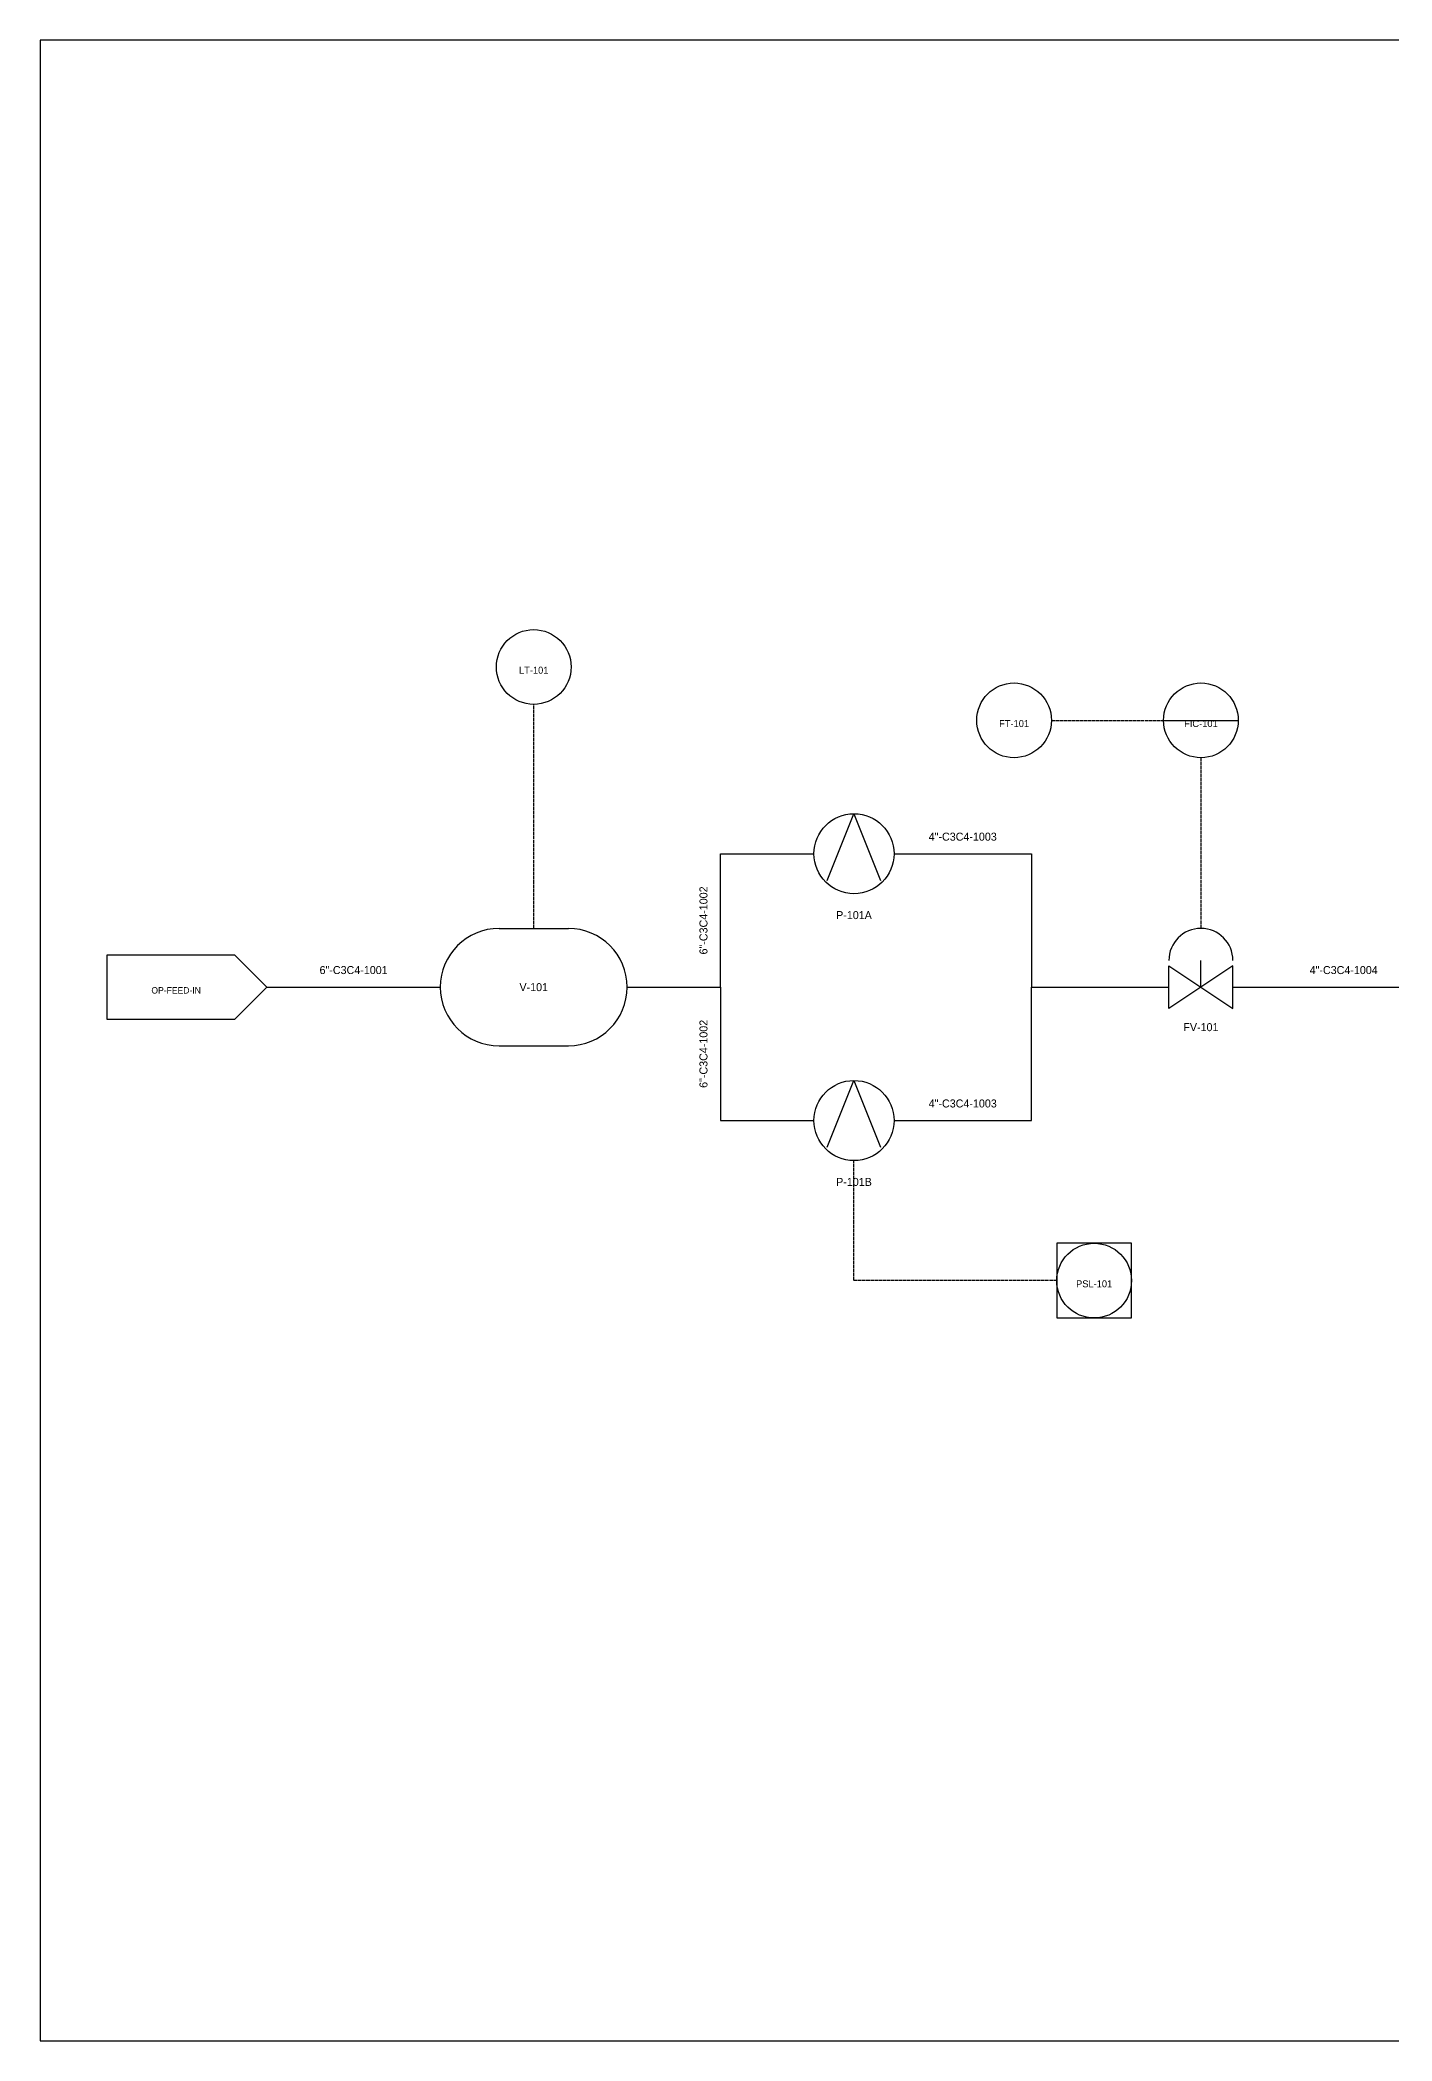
# Model space of a CAD drawing. Header units: metres. Extents: x 5 to 995, y 5 to 755.
# Drawn here: x 5 to 512, y 5 to 755 of the extents above; entities that cross this region are included whole.
import ezdxf
from ezdxf.enums import TextEntityAlignment as Align

# ---------------------------------------------------------------- set-up
doc = ezdxf.new("R2010")
doc.units = ezdxf.units.M
doc.linetypes.add('DASHED', pattern=[1.524, 1.27, -0.254])
for name, color, linetype in [('FRAME', 8, 'Continuous'), ('IMPULSE', 4, 'DASHED'), ('LINENUM', 7, 'Continuous'), ('PROCESS', 7, 'Continuous'), ('SIGNAL', 5, 'DASHED'), ('SYMBOLS', 7, 'Continuous')]:
    doc.layers.add(name, color=color, linetype=linetype)

# ---------------------------------------------------------------- blocks, each defined once
blk = doc.blocks.new('OFFPAGE')
at = {"layer": 'SYMBOLS'}
blk.add_lwpolyline([(-30, -12), (18, -12), (30, 0), (18, 12), (-30, 12)], close=True, dxfattribs=at)
blk.add_attdef('TAG', text='', height=2.4, dxfattribs=at).set_placement((-4, -1.2), align=Align.MIDDLE_CENTER)
at = {"layer": 'SYMBOLS', "flags": 1}
blk.add_attdef('DESC', text='', height=3, dxfattribs=at).set_placement((0, 0), align=Align.MIDDLE_CENTER)
blk = doc.blocks.new('VESSEL')
at = {"layer": 'SYMBOLS'}
for p, q in [((-13, 22), (13, 22)), ((-13, -22), (13, -22))]:
    blk.add_line(p, q, dxfattribs=at)
for centre, start, end in [((-13, 0), 90, 270), ((13, 0), 270, 90)]:
    blk.add_arc(centre, 22, start, end, dxfattribs=at)
at = {"layer": 'SYMBOLS', "flags": 1}
blk.add_attdef('DESC', text='', height=3, dxfattribs=at).set_placement((0, 0), align=Align.MIDDLE_CENTER)
at = {"layer": 'SYMBOLS'}
blk.add_attdef('TAG', text='', height=3, dxfattribs=at).set_placement((0, 0), align=Align.MIDDLE_CENTER)
blk = doc.blocks.new('PUMP')
at = {"layer": 'SYMBOLS'}
blk.add_lwpolyline([(-10, -10), (0, 15), (10, -10)], dxfattribs=at)
blk.add_circle((0, 0), 15, dxfattribs=at)
at = {"layer": 'SYMBOLS', "flags": 1}
blk.add_attdef('DESC', text='', height=3, dxfattribs=at).set_placement((0, 0), align=Align.MIDDLE_CENTER)
at = {"layer": 'SYMBOLS'}
blk.add_attdef('TAG', text='', height=3, dxfattribs=at).set_placement((0, -23), align=Align.MIDDLE_CENTER)
blk = doc.blocks.new('INSTR_XMTR')
at = {"layer": 'SYMBOLS'}
blk.add_circle((0, 0), 14, dxfattribs=at)
at = {"layer": 'SYMBOLS', "flags": 1}
blk.add_attdef('DESC', text='', height=3, dxfattribs=at).set_placement((0, 0), align=Align.MIDDLE_CENTER)
at = {"layer": 'SYMBOLS'}
blk.add_attdef('TAG', text='', height=2.6, dxfattribs=at).set_placement((0, -1.2), align=Align.MIDDLE_CENTER)
blk = doc.blocks.new('INSTR_CTRL')
at = {"layer": 'SYMBOLS'}
blk.add_line((-14, 0), (14, 0), dxfattribs=at)
blk.add_circle((0, 0), 14, dxfattribs=at)
at = {"layer": 'SYMBOLS', "flags": 1}
blk.add_attdef('DESC', text='', height=3, dxfattribs=at).set_placement((0, 0), align=Align.MIDDLE_CENTER)
at = {"layer": 'SYMBOLS'}
blk.add_attdef('TAG', text='', height=2.6, dxfattribs=at).set_placement((0, -1.2), align=Align.MIDDLE_CENTER)
blk = doc.blocks.new('CTRLVALVE')
at = {"layer": 'SYMBOLS'}
blk.add_line((0, 0), (0, 10), dxfattribs=at)
for points in [[(-12, 8), (0, 0), (-12, -8)], [(12, 8), (0, 0), (12, -8)]]:
    blk.add_lwpolyline(points, close=True, dxfattribs=at)
blk.add_arc((0, 10), 12, 0, 180, dxfattribs=at)
at = {"layer": 'SYMBOLS', "flags": 1}
blk.add_attdef('DESC', text='', height=3, dxfattribs=at).set_placement((0, 0), align=Align.MIDDLE_CENTER)
at = {"layer": 'SYMBOLS'}
blk.add_attdef('TAG', text='', height=3, dxfattribs=at).set_placement((0, -15), align=Align.MIDDLE_CENTER)
blk = doc.blocks.new('INSTR_SWITCH')
at = {"layer": 'SYMBOLS'}
blk.add_lwpolyline([(-14, -14), (14, -14), (14, 14), (-14, 14)], close=True, dxfattribs=at)
blk.add_circle((0, 0), 14, dxfattribs=at)
at = {"layer": 'SYMBOLS', "flags": 1}
blk.add_attdef('DESC', text='', height=3, dxfattribs=at).set_placement((0, 0), align=Align.MIDDLE_CENTER)
at = {"layer": 'SYMBOLS'}
blk.add_attdef('TAG', text='', height=2.6, dxfattribs=at).set_placement((0, -1.2), align=Align.MIDDLE_CENTER)

msp = doc.modelspace()

# ---------------------------------------------------------------- linework, layer by layer
at = {"layer": 'FRAME'}
msp.add_lwpolyline([(5, 5), (995, 5), (995, 755), (5, 755)], close=True, dxfattribs=at)
at = {"layer": 'IMPULSE'}
msp.add_lwpolyline([(190, 422), (190, 506)], dxfattribs=at)
at = {"layer": 'PROCESS'}
for points in [[(225, 400), (260, 400), (260, 450), (295, 450)], [(325, 450), (376.5, 450), (376.5, 400), (428, 400)], [(90, 400), (155, 400)], [(225, 400), (260, 400), (260, 350), (295, 350)], [(325, 350), (376.5, 350), (376.5, 400), (428, 400)], [(452, 400), (535, 400)], [(452, 400), (525, 400), (525, 300), (598, 300)]]:
    msp.add_lwpolyline(points, dxfattribs=at)
at = {"layer": 'SIGNAL'}
for points in [[(384, 500), (426, 500)], [(440, 486), (440, 422)], [(386, 290), (310, 290), (310, 335)]]:
    msp.add_lwpolyline(points, dxfattribs=at)

# ---------------------------------------------------------------- block references
at = {"layer": 'SYMBOLS'}
for name, p, values in [('INSTR_XMTR', (190, 520), {'TAG': 'LT-101'}), ('INSTR_XMTR', (370, 500), {'TAG': 'FT-101'}), ('INSTR_CTRL', (440, 500), {'TAG': 'FIC-101'}), ('PUMP', (310, 450), {'TAG': 'P-101A'}), ('VESSEL', (190, 400), {'TAG': 'V-101'}), ('CTRLVALVE', (440, 400), {'TAG': 'FV-101'}), ('OFFPAGE', (60, 400), {'TAG': 'OP-FEED-IN'}), ('PUMP', (310, 350), {'TAG': 'P-101B'}), ('INSTR_SWITCH', (400, 290), {'TAG': 'PSL-101'})]:
    msp.add_blockref(name, p, dxfattribs=at).add_auto_attribs(values)

# ---------------------------------------------------------------- texts
at = {"layer": 'LINENUM'}
for s, p in [('4"-C3C4-1003', (350.75, 454)), ('6"-C3C4-1001', (122.5, 404)), ('4"-C3C4-1004', (493.5, 404)), ('4"-C3C4-1003', (350.75, 354))]:
    msp.add_text(s, height=3, dxfattribs=at).set_placement(p, align=Align.BOTTOM_CENTER)
for p in [(256, 425), (256, 375)]:
    msp.add_text('6"-C3C4-1002', height=3, rotation=90, dxfattribs=at).set_placement(p, align=Align.BOTTOM_CENTER)

doc.saveas('drawing.dxf')
